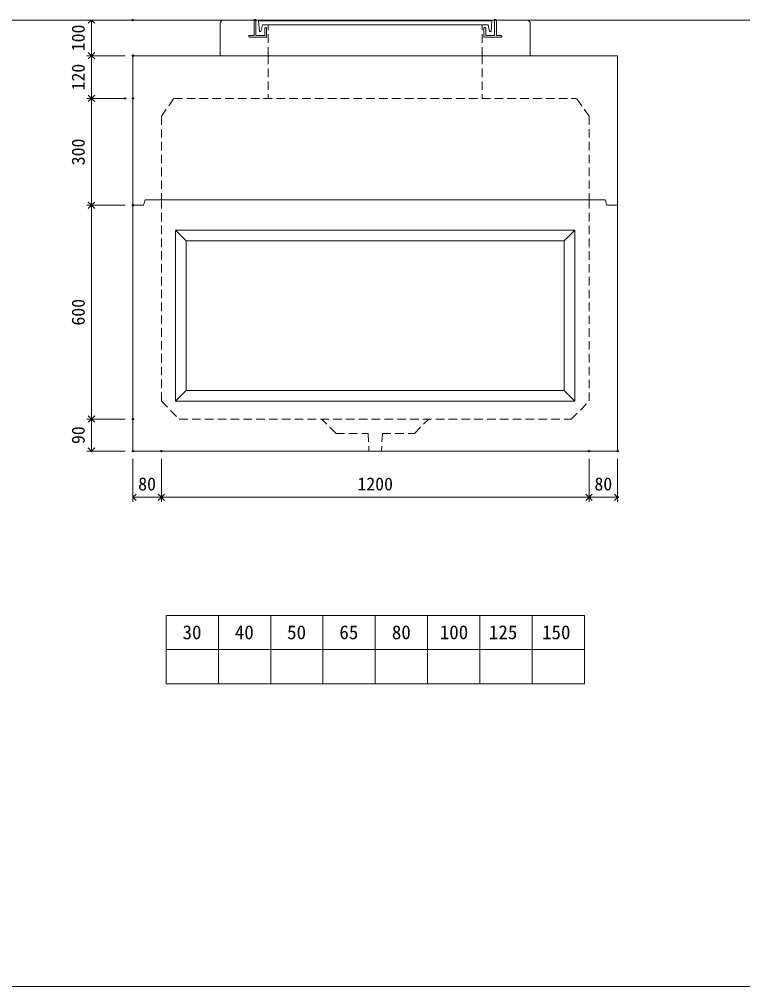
# Model space of a CAD drawing. Units: millimetres, scale not verified. Extents: x -6420 to 6420, y -3109 to 3109.
# Drawn here: x 2361 to 4391, y -2591 to 124 of the extents above; entities that cross this region are included whole.
import ezdxf
from ezdxf.enums import TextEntityAlignment as Align

# ---------------------------------------------------------------- set-up
doc = ezdxf.new("R2010")
doc.units = ezdxf.units.MM
doc.header["$LTSCALE"] = 20
doc.header["$PDMODE"] = 32
doc.header["$PDSIZE"] = 4
doc.linetypes.add('DASHED1', pattern=[1.8, 1.2, -0.6])
doc.layers.add('0-1_Defpoints', color=7, linetype='Continuous')
for name, color, linetype, lineweight in [('0-2_waku', 7, 'Continuous', 18), ('0-3_gaikei', 7, 'Continuous', 18), ('0-4_kakure', 7, 'DASHED1', 5), ('0-5_sunpou', 7, 'Continuous', 5), ('0-8_uchigawa', 6, 'Continuous', 18), ('0-A_futa', 3, 'Continuous', 18), ('0-B_GL', 4, 'Continuous', 18), ('0-D_文字１', 7, 'Continuous', 18)]:
    doc.layers.add(name, color=color, linetype=linetype, lineweight=lineweight)
doc.styles.add('ＭＳ ゴシック', font='')
doc.styles.get('ＭＳ ゴシック').set_extended_font_data('MS Gothic')

# ---------------------------------------------------------------- blocks, each defined once
blk = doc.blocks.new('_Open90')
at = {"layer": '0-5_sunpou'}
blk.add_line((0, 0), (-1, 0), dxfattribs=at)
blk.add_lwpolyline([(-0.5, 0.5), (0, 0), (-0.5, -0.5)], dxfattribs=at)
blk = doc.blocks.new('D60')
at = {"layer": '0-1_Defpoints'}
for p in [(5263.24, 2119.83), (5147.22, 1519.83), (5263.24, 1519.83)]:
    blk.add_point(p, dxfattribs=at)
at = {"layer": '0-5_sunpou'}
for p, q in [((5241.24, 2119.83), (5134.22, 2119.83)), ((5147.22, 2101.83), (5147.22, 1537.83)), ((5241.24, 1519.83), (5134.22, 1519.83))]:
    blk.add_line(p, q, dxfattribs=at)
at = {"layer": '0-5_sunpou', "xscale": 18, "yscale": 18}
for p, rotation in [((5147.22, 2119.83), 90), ((5147.22, 1519.83), 270)]:
    blk.add_blockref('_Open90', p, dxfattribs=dict(at, rotation=rotation))
at = {"layer": '0-5_sunpou', "style": 'ＭＳ ゴシック'}
blk.add_text('600', height=36.66, rotation=90, dxfattribs=at).set_placement((5139.22, 1782.33), align=Align.BOTTOM_LEFT)
blk = doc.blocks.new('D61')
at = {"layer": '0-1_Defpoints'}
for p in [(5263.24, 1519.83), (5147.22, 1429.83), (5263.24, 1429.83)]:
    blk.add_point(p, dxfattribs=at)
at = {"layer": '0-5_sunpou'}
for p, q in [((5241.24, 1519.83), (5134.22, 1519.83)), ((5147.22, 1501.83), (5147.22, 1447.83)), ((5241.24, 1429.83), (5134.22, 1429.83))]:
    blk.add_line(p, q, dxfattribs=at)
at = {"layer": '0-5_sunpou', "xscale": 18, "yscale": 18}
for p, rotation in [((5147.22, 1519.83), 90), ((5147.22, 1429.83), 270)]:
    blk.add_blockref('_Open90', p, dxfattribs=dict(at, rotation=rotation))
at = {"layer": '0-5_sunpou', "style": 'ＭＳ ゴシック'}
blk.add_text('90', height=36.66, rotation=90, dxfattribs=at).set_placement((5139.22, 1449.83), align=Align.BOTTOM_LEFT)
blk = doc.blocks.new('D62')
at = {"layer": '0-1_Defpoints'}
for p in [(5263.24, 1429.83), (5343.24, 1429.83), (5343.24, 1300.51)]:
    blk.add_point(p, dxfattribs=at)
at = {"layer": '0-5_sunpou'}
for p, q in [((5263.24, 1407.83), (5263.24, 1287.51)), ((5343.24, 1407.83), (5343.24, 1287.51)), ((5281.24, 1300.51), (5325.24, 1300.51))]:
    blk.add_line(p, q, dxfattribs=at)
at = {"layer": '0-5_sunpou', "xscale": 18, "yscale": 18, "rotation": 180}
blk.add_blockref('_Open90', (5263.24, 1300.51), dxfattribs=at)
at = {"layer": '0-5_sunpou', "xscale": 18, "yscale": 18}
blk.add_blockref('_Open90', (5343.24, 1300.51), dxfattribs=at)
at = {"layer": '0-5_sunpou', "style": 'ＭＳ ゴシック'}
blk.add_text('80', height=36.66, dxfattribs=at).set_placement((5278.24, 1308.51), align=Align.BOTTOM_LEFT)
blk = doc.blocks.new('D63')
at = {"layer": '0-1_Defpoints'}
for p in [(5343.24, 1429.83), (6543.24, 1429.83), (6543.24, 1300.51)]:
    blk.add_point(p, dxfattribs=at)
at = {"layer": '0-5_sunpou'}
for p, q in [((5343.24, 1407.83), (5343.24, 1287.51)), ((6543.24, 1407.83), (6543.24, 1287.51)), ((5361.24, 1300.51), (6525.24, 1300.51))]:
    blk.add_line(p, q, dxfattribs=at)
at = {"layer": '0-5_sunpou', "xscale": 18, "yscale": 18, "rotation": 180}
blk.add_blockref('_Open90', (5343.24, 1300.51), dxfattribs=at)
at = {"layer": '0-5_sunpou', "xscale": 18, "yscale": 18}
blk.add_blockref('_Open90', (6543.24, 1300.51), dxfattribs=at)
at = {"layer": '0-5_sunpou', "style": 'ＭＳ ゴシック'}
blk.add_text('1200', height=36.66, dxfattribs=at).set_placement((5893.24, 1308.51), align=Align.BOTTOM_LEFT)
blk = doc.blocks.new('D64')
at = {"layer": '0-1_Defpoints'}
for p in [(6543.24, 1429.83), (6623.24, 1429.83), (6623.24, 1300.51)]:
    blk.add_point(p, dxfattribs=at)
at = {"layer": '0-5_sunpou'}
for p, q in [((6543.24, 1407.83), (6543.24, 1287.51)), ((6623.24, 1407.83), (6623.24, 1287.51)), ((6561.24, 1300.51), (6605.24, 1300.51))]:
    blk.add_line(p, q, dxfattribs=at)
at = {"layer": '0-5_sunpou', "xscale": 18, "yscale": 18, "rotation": 180}
blk.add_blockref('_Open90', (6543.24, 1300.51), dxfattribs=at)
at = {"layer": '0-5_sunpou', "xscale": 18, "yscale": 18}
blk.add_blockref('_Open90', (6623.24, 1300.51), dxfattribs=at)
at = {"layer": '0-5_sunpou', "style": 'ＭＳ ゴシック'}
blk.add_text('80', height=36.66, dxfattribs=at).set_placement((6558.24, 1308.51), align=Align.BOTTOM_LEFT)
blk = doc.blocks.new('D65')
at = {"layer": '0-1_Defpoints'}
for p in [(5262.41, 2639.83), (5147.22, 2539.83), (5263.24, 2539.83)]:
    blk.add_point(p, dxfattribs=at)
at = {"layer": '0-5_sunpou'}
for p, q in [((5240.41, 2639.83), (5134.22, 2639.83)), ((5147.22, 2621.83), (5147.22, 2557.83)), ((5241.24, 2539.83), (5134.22, 2539.83))]:
    blk.add_line(p, q, dxfattribs=at)
at = {"layer": '0-5_sunpou', "xscale": 18, "yscale": 18}
for p, rotation in [((5147.22, 2639.83), 90), ((5147.22, 2539.83), 270)]:
    blk.add_blockref('_Open90', p, dxfattribs=dict(at, rotation=rotation))
at = {"layer": '0-5_sunpou', "style": 'ＭＳ ゴシック'}
blk.add_text('100', height=36.66, rotation=90, dxfattribs=at).set_placement((5139.22, 2552.33), align=Align.BOTTOM_LEFT)
blk = doc.blocks.new('D66')
at = {"layer": '0-1_Defpoints'}
for p in [(5263.24, 2539.83), (5147.22, 2419.83), (5263.24, 2419.83)]:
    blk.add_point(p, dxfattribs=at)
at = {"layer": '0-5_sunpou'}
for p, q in [((5241.24, 2539.83), (5134.22, 2539.83)), ((5147.22, 2521.83), (5147.22, 2437.83)), ((5241.24, 2419.83), (5134.22, 2419.83))]:
    blk.add_line(p, q, dxfattribs=at)
at = {"layer": '0-5_sunpou', "xscale": 18, "yscale": 18}
for p, rotation in [((5147.22, 2539.83), 90), ((5147.22, 2419.83), 270)]:
    blk.add_blockref('_Open90', p, dxfattribs=dict(at, rotation=rotation))
at = {"layer": '0-5_sunpou', "style": 'ＭＳ ゴシック'}
blk.add_text('120', height=36.66, rotation=90, dxfattribs=at).set_placement((5139.22, 2442.33), align=Align.BOTTOM_LEFT)
blk = doc.blocks.new('D67')
at = {"layer": '0-1_Defpoints'}
for p in [(5241.24, 2419.83), (5147.22, 2119.83), (5263.24, 2119.83)]:
    blk.add_point(p, dxfattribs=at)
at = {"layer": '0-5_sunpou'}
for p, q in [((5219.24, 2419.83), (5134.22, 2419.83)), ((5147.22, 2401.83), (5147.22, 2137.83)), ((5241.24, 2119.83), (5134.22, 2119.83))]:
    blk.add_line(p, q, dxfattribs=at)
at = {"layer": '0-5_sunpou', "xscale": 18, "yscale": 18}
for p, rotation in [((5147.22, 2419.83), 90), ((5147.22, 2119.83), 270)]:
    blk.add_blockref('_Open90', p, dxfattribs=dict(at, rotation=rotation))
at = {"layer": '0-5_sunpou', "style": 'ＭＳ ゴシック'}
blk.add_text('300', height=36.66, rotation=90, dxfattribs=at).set_placement((5139.22, 2232.33), align=Align.BOTTOM_LEFT)

msp = doc.modelspace()

# ---------------------------------------------------------------- linework, layer by layer
at = {"layer": '0-2_waku'}
for p, q in [((2773.09, -1548.88), (2773.09, -1740.88)), ((2773.09, -1548.88), (2773.09, -1740.88)), ((2773.09, -1548.88), (2773.09, -1740.88)), ((2773.09, -1548.88), (2773.09, -1740.88)), ((2773.09, -1548.88), (3946.43, -1548.88)), ((2919.76, -1548.88), (2919.76, -1740.88)), ((3066.43, -1548.88), (3066.43, -1740.88)), ((3066.43, -1548.88), (3066.43, -1740.88)), ((3213.09, -1548.88), (3213.09, -1740.88)), ((3359.76, -1548.88), (3359.76, -1740.88)), ((3506.43, -1548.88), (3506.43, -1740.88)), ((3653.09, -1548.88), (3653.09, -1740.88)), ((3799.76, -1548.88), (3799.76, -1740.88)), ((3946.43, -1548.88), (3946.43, -1740.88)), ((2773.09, -1644.88), (3946.43, -1644.88)), ((2773.09, -1740.88), (3946.43, -1740.88)), ((-1740.24, -2590.88), (6419.76, -2590.88))]:
    msp.add_line(p, q, dxfattribs=at)
at = {"layer": '0-3_gaikei'}
for p, q in [((2924.76, 22.12), (2924.76, 112.12)), ((2934.76, 122.12), (3019.76, 122.12)), ((3699.76, 122.12), (3784.76, 122.12)), ((3794.76, 22.12), (3794.76, 112.12)), ((4039.76, 22.12), (2679.76, 22.12)), ((2709.76, -397.88), (2679.76, -397.88)), ((2709.76, -397.88), (2679.76, -397.88)), ((2709.76, -397.88), (2714.76, -382.88)), ((2709.76, -397.88), (2714.76, -382.88)), ((2714.76, -382.88), (4004.76, -382.88)), ((2714.76, -382.88), (4004.76, -382.88)), ((4009.76, -397.88), (4004.76, -382.88)), ((4009.76, -397.88), (4004.76, -382.88)), ((4039.76, -397.88), (4009.76, -397.88)), ((4039.76, -397.88), (4009.76, -397.88)), ((4039.76, -1087.88), (2679.76, -1087.88))]:
    msp.add_line(p, q, dxfattribs=at)
for points in [[(2679.76, 22.12), (2679.76, -397.88), (2679.76, -1087.88)], [(4039.76, 22.12), (4039.76, -397.88), (4039.76, -1087.88)]]:
    msp.add_lwpolyline(points, dxfattribs=at)
for centre, radius, start, end in [((2934.18, 112.7), 9.44, 86.47383, 183.52617), ((3785.09, 112.45), 9.68, 358.04251, 91.95749)]:
    msp.add_arc(centre, radius, start, end, dxfattribs=at)
at = {"layer": '0-4_kakure'}
for p, q in [((3059.76, 22.12), (3059.76, 108.62)), ((3659.76, 22.12), (3659.76, 108.62)), ((3059.76, 22.12), (3059.76, -97.88)), ((3659.76, 22.12), (3659.76, -97.88)), ((2759.76, -147.88), (2794.76, -97.88)), ((2794.76, -97.88), (3924.76, -97.88)), ((2794.76, -97.88), (3924.76, -97.88)), ((3959.76, -147.88), (3924.76, -97.88)), ((3909.76, -997.88), (3959.76, -947.88)), ((3249.76, -1037.88), (3209.76, -997.88)), ((3249.76, -1037.88), (3339.76, -1037.88)), ((3339.76, -1037.88), (3342.26, -1087.88)), ((3379.76, -1037.88), (3377.26, -1087.88))]:
    msp.add_line(p, q, dxfattribs=at)
for points in [[(2759.76, -147.88), (2759.76, -382.88), (2759.76, -947.88)], [(3959.76, -147.88), (3959.76, -382.88), (3959.76, -947.88)], [(2759.76, -947.88), (2809.76, -997.88), (3909.76, -997.88)], [(3379.76, -1037.88), (3469.76, -1037.88), (3509.76, -997.88)]]:
    msp.add_lwpolyline(points, dxfattribs=at)
at = {"layer": '0-8_uchigawa'}
for p, q in [((2799.76, -467.88), (3919.76, -467.88)), ((2799.76, -467.88), (2799.76, -947.88)), ((2799.76, -467.88), (2829.76, -497.88)), ((3919.76, -467.88), (3889.76, -497.88)), ((3919.76, -947.88), (3919.76, -467.88)), ((2829.76, -497.88), (3889.76, -497.88)), ((2829.76, -497.88), (2829.76, -917.88)), ((3889.76, -917.88), (3889.76, -497.88)), ((2799.76, -947.88), (2829.76, -917.88)), ((2829.76, -917.88), (3889.76, -917.88)), ((3919.76, -947.88), (3889.76, -917.88)), ((2799.76, -947.88), (3919.76, -947.88))]:
    msp.add_line(p, q, dxfattribs=at)
at = {"layer": '0-A_futa'}
for p, q in [((3019.76, 122.12), (3019.76, 79.12)), ((3021.76, 124.12), (3024.76, 124.12)), ((3024.76, 124.12), (3024.76, 79.12)), ((3032.57, 119.62), (3686.9, 119.62)), ((3032.57, 119.62), (3035.06, 89.62)), ((3043.09, 108.62), (3038.77, 89.62)), ((3043.09, 108.62), (3676.43, 108.62)), ((3676.43, 108.62), (3680.75, 89.62)), ((3686.9, 119.62), (3684.65, 89.62)), ((3694.76, 124.12), (3697.76, 124.12)), ((3699.76, 122.12), (3699.76, 79.12)), ((3035.06, 89.62), (3038.77, 89.62)), ((3049.76, 99.12), (3049.76, 79.12)), ((3051.76, 101.12), (3052.76, 101.12)), ((3054.76, 99.12), (3054.76, 74.12)), ((3664.76, 99.12), (3664.76, 74.12)), ((3667.76, 101.12), (3666.76, 101.12)), ((3669.76, 99.12), (3669.76, 79.12)), ((3684.65, 89.62), (3680.75, 89.62)), ((3004.76, 77.12), (3004.76, 76.12)), ((3006.76, 79.12), (3019.76, 79.12)), ((3054.76, 74.12), (3006.76, 74.12)), ((3024.76, 79.12), (3049.76, 79.12)), ((3664.76, 74.12), (3712.76, 74.12)), ((3712.76, 79.12), (3699.76, 79.12)), ((3714.76, 77.12), (3714.76, 76.12))]:
    msp.add_line(p, q, dxfattribs=at)
msp.add_lwpolyline([(3694.76, 124.12), (3694.76, 79.12), (3669.76, 79.12)], dxfattribs=at)
for centre, start, end in [((3021.76, 122.12), 90, 180), ((3697.76, 122.12), 0, 90), ((3051.76, 99.12), 90, 180), ((3052.76, 99.12), 0, 90), ((3666.76, 99.12), 90, 180), ((3667.76, 99.12), 0, 90), ((3006.76, 77.12), 90, 180), ((3006.76, 76.12), 180, 270), ((3712.76, 77.12), 0, 90), ((3712.76, 76.12), 270, 0)]:
    msp.add_arc(centre, 2, start, end, dxfattribs=at)
at = {"layer": '0-B_GL'}
msp.add_line((-1740.24, 122.12), (6419.76, 122.12), dxfattribs=at)

# ---------------------------------------------------------------- block references
at = {"layer": '0-5_sunpou'}
for name in ['D65', 'D66', 'D67', 'D60', 'D61', 'D62', 'D63', 'D64']:
    msp.add_blockref(name, (-2583.47, -2517.71), dxfattribs=at)

# ---------------------------------------------------------------- texts
at = {"layer": '0-D_文字１', "style": 'ＭＳ ゴシック'}
for s, p in [('30', (2819.18, -1627.47)), ('40', (2965.84, -1627.47)), ('50', (3112.51, -1627.47)), ('65', (3259.18, -1627.47)), ('80', (3406.39, -1627.47)), ('100', (3540.88, -1627.47)), ('125', (3678.73, -1627.47)), ('150', (3827.75, -1627.47))]:
    msp.add_text(s, height=39.1, dxfattribs=at).set_placement(p, align=Align.BOTTOM_LEFT)

doc.saveas('drawing.dxf')
